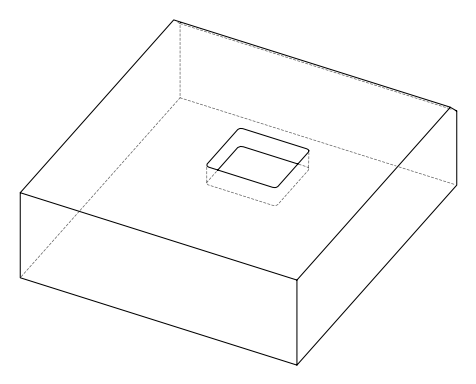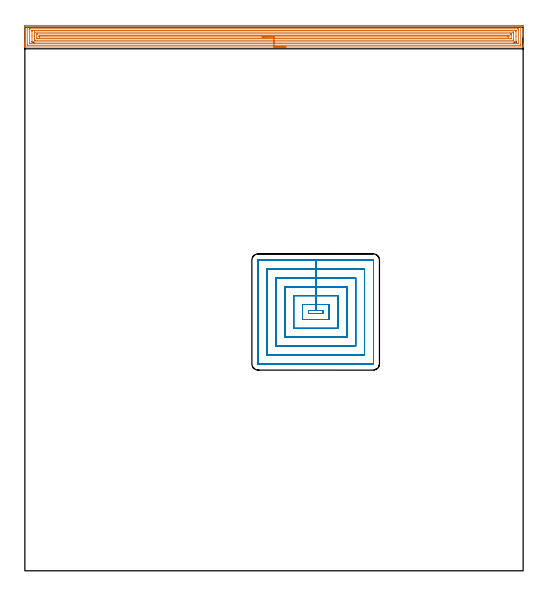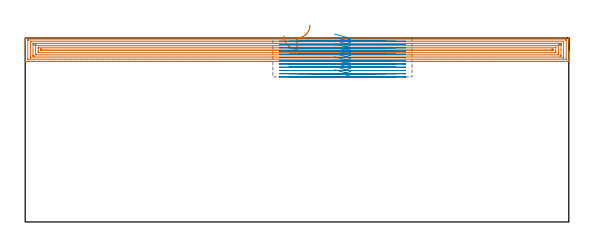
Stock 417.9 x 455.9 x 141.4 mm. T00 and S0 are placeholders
(PLAN: 2 operations, 1 tool changes, 58 min)
(1 AREA_MILL | FG_CHAMFER_SURFACE | UGT0205_001 | 23.66 min | 69040 mm3)
(2 MILL_RECTANGULAR_POCKET | POCKET_RECTANGULAR_STRAIGHT | NXT0201_013 | Follow Part, ap 2.5, ae 75% | 34.33 min | 310713 mm3)
(TOOL UGT0205_001 | Chamfer Mill 20 x 3 x 45 deg. | D20 FL50 Z2)
(TOOL NXT0201_013 | ENDMILL 10mm | D10 FL30 Z4)
(OP 1 AREA_MILL)
G17 G21 G94 G90
T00 M6
G54
G17 G0 G90 X218.95 Y439.3 S1061 M3
G43 Z151.4 H0
G94 G1 X218.912 Z150.528 F250.
X218.798 Z149.663
X218.609 Z148.812
X218.347 Z147.98
X218.013 Z147.174
X217.61 Z146.4
X217.142 Z145.664
X216.61 Z144.972
X216.021 Z144.329
X215.378 Z143.739
X214.686 Z143.208
X213.95 Z142.74
X213.176 Z142.337
X212.37 Z142.003
X211.538 Z141.741
X210.687 Z141.552
X209.822 Z141.438
X208.95 Z141.4
X0.181
X0.01 Y439.303 Z141.388
X0.007 Y439.354 Z141.337
X0. Y439.775 Z140.925
Y440.054 Z140.646
Y440.776 Z139.919
Y442.029 Z138.668
Y443.449 Z137.246
Y456.55 Z124.148
X0.002 Y456.815 Z123.883
X0.008 Y457.392 Z123.306
X0.047 Y457.394 Z123.304
X0.628 Y457.4 Z123.3
X416.684
X417.272 Y457.399 Z123.301
X417.853 Y457.394 Z123.304
X417.892 Y457.392 Z123.306
X417.897 Y456.815 Z123.883
X417.9 Y456.189 Z124.509
Y442.558 Z138.136
Y441.138 Z139.559
Y440.776 Z139.919
Y440.054 Z140.646
Y439.775 Z140.925
X417.893 Y439.354 Z141.337
X417.89 Y439.303 Z141.388
X417.719 Y439.3 Z141.4
X208.95
Y440.714 Z139.986
X2.354 Y440.715 Z139.985
X2.23 Y440.717 Z139.983
X2.01 Y440.724 Z139.976
X2.007 Y440.776 Z139.924
X2.001 Y441.191 Z139.509
Y455.447 Z125.253
X2.007 Y455.924 Z124.776
X2.01 Y455.969 Z124.731
X2.168 Y455.979 Z124.721
X2.292 Y455.985 Z124.715
X2.354 Y455.986 Z124.714
X2.417
X415.546 Y455.985 Z124.715
X415.67 Y455.983 Z124.717
X415.89 Y455.976 Z124.724
X415.893 Y455.924 Z124.776
X415.899 Y455.509 Z125.191
Y441.253 Z139.447
X415.893 Y440.776 Z139.924
X415.89 Y440.731 Z139.969
X415.733 Y440.721 Z139.979
X415.608 Y440.715 Z139.985
X415.546 Y440.714 Z139.986
X415.484
X208.95
Y442.129 Z138.571
X4.636
X4.205 Y442.131 Z138.569
X4.061 Y442.133 Z138.567
X4.018 Y442.135 Z138.565
X4.01 Y442.219 Z138.481
X4.005 Y442.355 Z138.345
X4.001 Y442.558 Z138.142
X4. Y442.762 Z137.938
X4.001 Y454.344 Z126.356
X4.009 Y454.549 Z126.151
X4.012 Y454.566 Z126.134
X4.018 Y454.568 Z126.132
X4.043 Y454.57 Z126.13
X4.097 Y454.571 Z126.129
X4.205
X413.264
X413.695 Y454.569 Z126.131
X413.839 Y454.567 Z126.133
X413.882 Y454.565 Z126.135
X413.89 Y454.481 Z126.219
X413.895 Y454.345 Z126.355
X413.899 Y454.142 Z126.558
X413.9 Y453.938 Z126.762
X413.899 Y442.356 Z138.344
X413.891 Y442.151 Z138.549
X413.888 Y442.134 Z138.566
X413.882 Y442.132 Z138.568
X413.857 Y442.13 Z138.57
X413.803 Y442.129 Z138.571
X413.695
X208.95
Y443.543 Z137.157
X6.793
X6.07 Y443.545 Z137.155
X6.029 Y443.547 Z137.153
X6.012 Y443.549 Z137.151
X6.01 Y443.568 Z137.132
X6.004 Y443.677 Z137.023
X6.001 Y443.896 Z136.804
X6. Y448.792 Z131.908
Y452.352 Z128.348
X6.002 Y452.801 Z127.899
X6.005 Y453.022 Z127.678
X6.01 Y453.132 Z127.568
X6.013 Y453.151 Z127.549
X6.034 Y453.153 Z127.547
X6.089 Y453.155 Z127.545
X6.887 Y453.157 Z127.543
X6.981
X411.107
X411.83 Y453.155 Z127.545
X411.871 Y453.153 Z127.547
X411.888 Y453.151 Z127.549
X411.891 Y453.132 Z127.568
X411.896 Y453.023 Z127.677
X411.899 Y452.804 Z127.896
X411.9 Y452.367 Z128.333
Y448.357 Z132.343
Y444.348 Z136.352
X411.898 Y443.899 Z136.801
X411.895 Y443.678 Z137.022
X411.89 Y443.568 Z137.132
X411.887 Y443.549 Z137.151
X411.866 Y443.547 Z137.153
X411.811 Y443.545 Z137.155
X411.013 Y443.543 Z137.157
X410.92
X208.95
Y444.957 Z135.743
X8.675
X8.053 Y444.961 Z135.739
X8.021 Y444.964 Z135.736
X8.01 Y444.967 Z135.733
X8.004 Y445.01 Z135.69
X8.002 Y445.231 Z135.469
X8. Y445.904 Z134.796
Y448.577 Z132.123
Y451.25 Z129.45
X8.001 Y451.469 Z129.231
X8.003 Y451.637 Z129.063
X8.007 Y451.72 Z128.98
X8.01 Y451.735 Z128.965
X8.046 Y451.738 Z128.962
X8.124 Y451.74 Z128.96
X8.4 Y451.743 Z128.957
X409.225
X409.847 Y451.739 Z128.961
X409.879 Y451.736 Z128.964
X409.89 Y451.733 Z128.967
X409.896 Y451.691 Z129.009
X409.898 Y451.469 Z129.231
X409.9 Y450.796 Z129.904
Y448.123 Z132.577
Y445.45 Z135.25
X409.899 Y445.231 Z135.469
X409.897 Y445.063 Z135.637
X409.893 Y444.98 Z135.72
X409.891 Y444.965 Z135.735
X409.854 Y444.962 Z135.738
X409.776 Y444.96 Z135.74
X409.5 Y444.957 Z135.743
X208.95
Y446.371 Z134.329
X10.463 Y446.372 Z134.328
X10.212 Y446.373 Z134.327
X10.08 Y446.376 Z134.324
X10.021 Y446.378 Z134.322
X10.01 Y446.408 Z134.292
X10.003 Y446.581 Z134.119
X10.001 Y447.013 Z133.687
X10. Y447.475 Z133.225
X10.002 Y450.146 Z130.554
X10.008 Y450.302 Z130.398
X10.01 Y450.323 Z130.377
X10.022 Y450.324 Z130.376
X10.061 Y450.327 Z130.373
X10.141 Y450.328 Z130.372
X407.437
X407.688 Y450.327 Z130.373
X407.82 Y450.324 Z130.376
X407.879 Y450.322 Z130.378
X407.89 Y450.292 Z130.408
X407.897 Y450.119 Z130.581
X407.899 Y449.687 Z131.013
X407.9 Y449.225 Z131.475
X407.898 Y446.554 Z134.146
X407.892 Y446.399 Z134.301
X407.89 Y446.377 Z134.323
X407.878 Y446.376 Z134.324
X407.84 Y446.373 Z134.327
X407.759 Y446.372 Z134.328
X208.95 Y446.371 Z134.329
Y447.785 Z132.915
X12.251 Y447.786 Z132.914
X12.132 Y447.788 Z132.912
X12.054 Y447.792 Z132.908
X12.009 Y447.797 Z132.903
X12.007 Y447.822 Z132.878
X12.003 Y447.905 Z132.795
X12.001 Y448.154 Z132.546
X12.01 Y448.796 Z131.904
X12.022 Y448.908 Z131.792
X12.135 Y448.912 Z131.788
X12.251 Y448.913 Z131.787
X13.026 Y448.915 Z131.785
X405.649 Y448.914 Z131.786
X405.768 Y448.912 Z131.788
X405.847 Y448.908 Z131.792
X405.891 Y448.903 Z131.797
X405.893 Y448.879 Z131.821
X405.897 Y448.796 Z131.904
X405.899 Y448.546 Z132.154
X405.89 Y447.905 Z132.795
X405.879 Y447.792 Z132.908
X405.766 Y447.788 Z132.912
X405.649 Y447.787 Z132.913
X404.874 Y447.785 Z132.915
X208.95
X208.078 Z132.953
X207.214 Z133.067
X206.362 Z133.255
X205.53 Z133.518
X204.724 Z133.852
X203.95 Z134.254
X203.214 Z134.723
X202.522 Z135.254
X201.879 Z135.844
X201.29 Z136.487
X200.759 Z137.179
X200.29 Z137.915
X199.887 Z138.688
X199.553 Z139.494
X199.291 Z140.326
X199.102 Z141.178
X198.988 Z142.043
X198.95 Z142.915
G0 Z151.4
M5
M2
(OP 2 MILL_RECTANGULAR_POCKET)
G17 G21 G94 G90
T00 M6
G54
G17 G0 G90 X237.905 Y215.8 S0 M3
G43 Z151.4 H0
Z144.4
G94 G1 X249.9 Z141.186 F250.
Y218.3 Z140.516
X243.9 Z138.908
X237.9 F500.
Y215.8
X249.9
Y218.3
X243.9
Y223.3
X232.9
Y210.8
X254.9
Y223.3
X243.9
Y230.8
X225.4
Y203.3
X262.4
Y230.8
X243.9
Y238.3
X217.9
Y195.8
X269.9
Y238.3
X243.9
Y245.8
X210.4
Y188.3
X277.4
Y245.8
X243.9
Y253.3
X202.9
Y180.8
X284.9
Y253.3
X243.9
Y260.8
X195.8
G3 X195.4 Y260.4 R0.4
G1 Y173.7
G3 X195.8 Y173.3 R0.4
G1 X292.
G3 X292.4 Y173.7 R0.4
G1 Y260.4
G3 X292. Y260.8 R0.4
G1 X243.9
X242.9
G0 X237.905 Y215.8 Z141.908
G1 X249.9 Z138.694 F250.
Y218.3 Z138.024
X243.9 Z136.417
X237.9 F500.
Y215.8
X249.9
Y218.3
X243.9
Y223.3
X232.9
Y210.8
X254.9
Y223.3
X243.9
Y230.8
X225.4
Y203.3
X262.4
Y230.8
X243.9
Y238.3
X217.9
Y195.8
X269.9
Y238.3
X243.9
Y245.8
X210.4
Y188.3
X277.4
Y245.8
X243.9
Y253.3
X202.9
Y180.8
X284.9
Y253.3
X243.9
Y260.8
X195.8
G3 X195.4 Y260.4 R0.4
G1 Y173.7
G3 X195.8 Y173.3 R0.4
G1 X292.
G3 X292.4 Y173.7 R0.4
G1 Y260.4
G3 X292. Y260.8 R0.4
G1 X243.9
X242.9
G0 X237.905 Y215.8 Z139.417
G1 X249.9 Z136.202 F250.
Y218.3 Z135.533
X243.9 Z133.925
X237.9 F500.
Y215.8
X249.9
Y218.3
X243.9
Y223.3
X232.9
Y210.8
X254.9
Y223.3
X243.9
Y230.8
X225.4
Y203.3
X262.4
Y230.8
X243.9
Y238.3
X217.9
Y195.8
X269.9
Y238.3
X243.9
Y245.8
X210.4
Y188.3
X277.4
Y245.8
X243.9
Y253.3
X202.9
Y180.8
X284.9
Y253.3
X243.9
Y260.8
X195.8
G3 X195.4 Y260.4 R0.4
G1 Y173.7
G3 X195.8 Y173.3 R0.4
G1 X292.
G3 X292.4 Y173.7 R0.4
G1 Y260.4
G3 X292. Y260.8 R0.4
G1 X243.9
X242.9
G0 X237.905 Y215.8 Z136.925
G1 X249.9 Z133.711 F250.
Y218.3 Z133.041
X243.9 Z131.433
X237.9 F500.
Y215.8
X249.9
Y218.3
X243.9
Y223.3
X232.9
Y210.8
X254.9
Y223.3
X243.9
Y230.8
X225.4
Y203.3
X262.4
Y230.8
X243.9
Y238.3
X217.9
Y195.8
X269.9
Y238.3
X243.9
Y245.8
X210.4
Y188.3
X277.4
Y245.8
X243.9
Y253.3
X202.9
Y180.8
X284.9
Y253.3
X243.9
Y260.8
X195.8
G3 X195.4 Y260.4 R0.4
G1 Y173.7
G3 X195.8 Y173.3 R0.4
G1 X292.
G3 X292.4 Y173.7 R0.4
G1 Y260.4
G3 X292. Y260.8 R0.4
G1 X243.9
X242.9
G0 X237.905 Y215.8 Z134.433
G1 X249.9 Z131.219 F250.
Y218.3 Z130.549
X243.9 Z128.942
X237.9 F500.
Y215.8
X249.9
Y218.3
X243.9
Y223.3
X232.9
Y210.8
X254.9
Y223.3
X243.9
Y230.8
X225.4
Y203.3
X262.4
Y230.8
X243.9
Y238.3
X217.9
Y195.8
X269.9
Y238.3
X243.9
Y245.8
X210.4
Y188.3
X277.4
Y245.8
X243.9
Y253.3
X202.9
Y180.8
X284.9
Y253.3
X243.9
Y260.8
X195.8
G3 X195.4 Y260.4 R0.4
G1 Y173.7
G3 X195.8 Y173.3 R0.4
G1 X292.
G3 X292.4 Y173.7 R0.4
G1 Y260.4
G3 X292. Y260.8 R0.4
G1 X243.9
X242.9
G0 X237.905 Y215.8 Z131.942
G1 X249.9 Z128.728 F250.
Y218.3 Z128.058
X243.9 Z126.45
X237.9 F500.
Y215.8
X249.9
Y218.3
X243.9
Y223.3
X232.9
Y210.8
X254.9
Y223.3
X243.9
Y230.8
X225.4
Y203.3
X262.4
Y230.8
X243.9
Y238.3
X217.9
Y195.8
X269.9
Y238.3
X243.9
Y245.8
X210.4
Y188.3
X277.4
Y245.8
X243.9
Y253.3
X202.9
Y180.8
X284.9
Y253.3
X243.9
Y260.8
X195.8
G3 X195.4 Y260.4 R0.4
G1 Y173.7
G3 X195.8 Y173.3 R0.4
G1 X292.
G3 X292.4 Y173.7 R0.4
G1 Y260.4
G3 X292. Y260.8 R0.4
G1 X243.9
X242.9
G0 X237.905 Y215.8 Z129.45
G1 X249.9 Z126.236 F250.
Y218.3 Z125.566
X243.9 Z123.958
X237.9 F500.
Y215.8
X249.9
Y218.3
X243.9
Y223.3
X232.9
Y210.8
X254.9
Y223.3
X243.9
Y230.8
X225.4
Y203.3
X262.4
Y230.8
X243.9
Y238.3
X217.9
Y195.8
X269.9
Y238.3
X243.9
Y245.8
X210.4
Y188.3
X277.4
Y245.8
X243.9
Y253.3
X202.9
Y180.8
X284.9
Y253.3
X243.9
Y260.8
X195.8
G3 X195.4 Y260.4 R0.4
G1 Y173.7
G3 X195.8 Y173.3 R0.4
G1 X292.
G3 X292.4 Y173.7 R0.4
G1 Y260.4
G3 X292. Y260.8 R0.4
G1 X243.9
X242.9
G0 X237.905 Y215.8 Z126.958
G1 X249.9 Z123.744 F250.
Y218.3 Z123.074
X243.9 Z121.467
X237.9 F500.
Y215.8
X249.9
Y218.3
X243.9
Y223.3
X232.9
Y210.8
X254.9
Y223.3
X243.9
Y230.8
X225.4
Y203.3
X262.4
Y230.8
X243.9
Y238.3
X217.9
Y195.8
X269.9
Y238.3
X243.9
Y245.8
X210.4
Y188.3
X277.4
Y245.8
X243.9
Y253.3
X202.9
Y180.8
X284.9
Y253.3
X243.9
Y260.8
X195.8
G3 X195.4 Y260.4 R0.4
G1 Y173.7
G3 X195.8 Y173.3 R0.4
G1 X292.
G3 X292.4 Y173.7 R0.4
G1 Y260.4
G3 X292. Y260.8 R0.4
G1 X243.9
X242.9
G0 X237.905 Y215.8 Z124.467
G1 X249.9 Z121.253 F250.
Y218.3 Z120.583
X243.9 Z118.975
X237.9 F500.
Y215.8
X249.9
Y218.3
X243.9
Y223.3
X232.9
Y210.8
X254.9
Y223.3
X243.9
Y230.8
X225.4
Y203.3
X262.4
Y230.8
X243.9
Y238.3
X217.9
Y195.8
X269.9
Y238.3
X243.9
Y245.8
X210.4
Y188.3
X277.4
Y245.8
X243.9
Y253.3
X202.9
Y180.8
X284.9
Y253.3
X243.9
Y260.8
X195.8
G3 X195.4 Y260.4 R0.4
G1 Y173.7
G3 X195.8 Y173.3 R0.4
G1 X292.
G3 X292.4 Y173.7 R0.4
G1 Y260.4
G3 X292. Y260.8 R0.4
G1 X243.9
X242.9
G0 X237.905 Y215.8 Z121.975
G1 X249.9 Z118.761 F250.
Y218.3 Z118.091
X243.9 Z116.483
X237.9 F500.
Y215.8
X249.9
Y218.3
X243.9
Y223.3
X232.9
Y210.8
X254.9
Y223.3
X243.9
Y230.8
X225.4
Y203.3
X262.4
Y230.8
X243.9
Y238.3
X217.9
Y195.8
X269.9
Y238.3
X243.9
Y245.8
X210.4
Y188.3
X277.4
Y245.8
X243.9
Y253.3
X202.9
Y180.8
X284.9
Y253.3
X243.9
Y260.8
X195.8
G3 X195.4 Y260.4 R0.4
G1 Y173.7
G3 X195.8 Y173.3 R0.4
G1 X292.
G3 X292.4 Y173.7 R0.4
G1 Y260.4
G3 X292. Y260.8 R0.4
G1 X243.9
X242.9
G0 X237.905 Y215.8 Z119.483
G1 X249.9 Z116.269 F250.
Y218.3 Z115.599
X243.9 Z113.992
X237.9 F500.
Y215.8
X249.9
Y218.3
X243.9
Y223.3
X232.9
Y210.8
X254.9
Y223.3
X243.9
Y230.8
X225.4
Y203.3
X262.4
Y230.8
X243.9
Y238.3
X217.9
Y195.8
X269.9
Y238.3
X243.9
Y245.8
X210.4
Y188.3
X277.4
Y245.8
X243.9
Y253.3
X202.9
Y180.8
X284.9
Y253.3
X243.9
Y260.8
X195.8
G3 X195.4 Y260.4 R0.4
G1 Y173.7
G3 X195.8 Y173.3 R0.4
G1 X292.
G3 X292.4 Y173.7 R0.4
G1 Y260.4
G3 X292. Y260.8 R0.4
G1 X243.9
X242.9
G0 X237.905 Y215.8 Z116.992
G1 X249.9 Z113.778 F250.
Y218.3 Z113.108
X243.9 Z111.5
X237.9 F500.
Y215.8
X249.9
Y218.3
X243.9
Y223.3
X232.9
Y210.8
X254.9
Y223.3
X243.9
Y230.8
X225.4
Y203.3
X262.4
Y230.8
X243.9
Y238.3
X217.9
Y195.8
X269.9
Y238.3
X243.9
Y245.8
X210.4
Y188.3
X277.4
Y245.8
X243.9
Y253.3
X202.9
Y180.8
X284.9
Y253.3
X243.9
Y260.8
X195.8
G3 X195.4 Y260.4 R0.4
G1 Y173.7
G3 X195.8 Y173.3 R0.4
G1 X292.
G3 X292.4 Y173.7 R0.4
G1 Y260.4
G3 X292. Y260.8 R0.4
G1 X243.9
X242.9
G0 Z151.4
M5
M2
